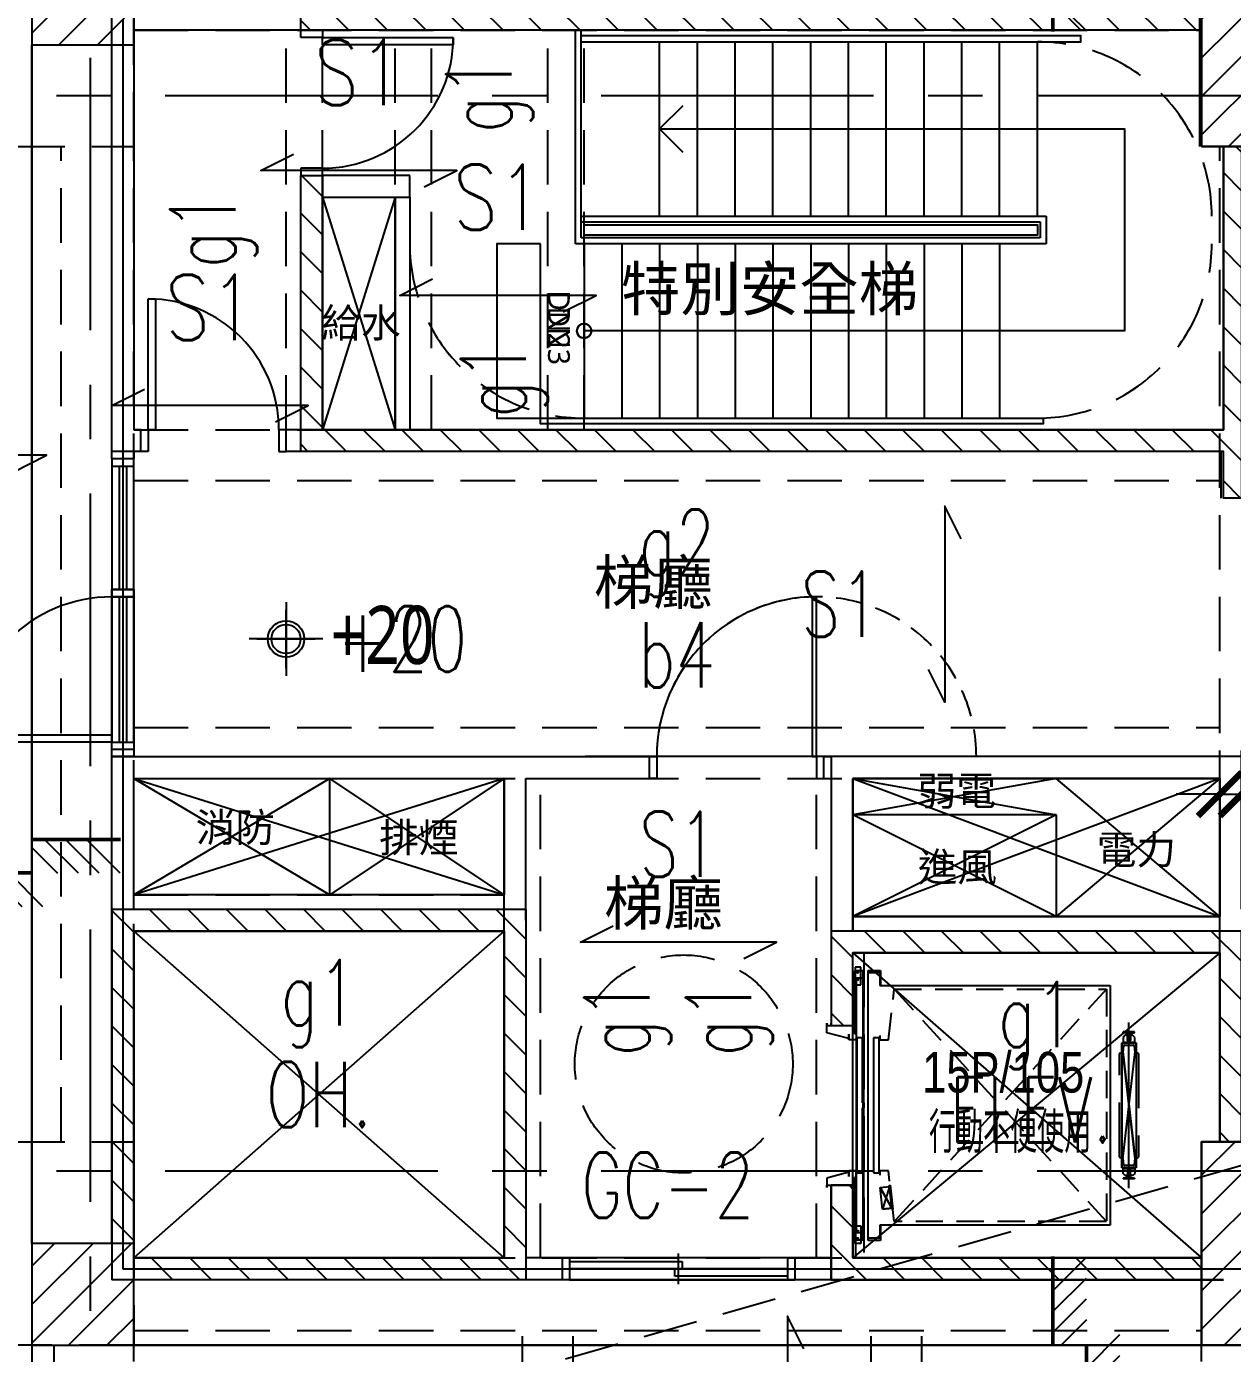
# Model space of a CAD drawing. Header units: millimetres. Extents: x -3377 to 119122, y -22007 to 15479.
# Drawn here: x 77318 to 78148, y 1443 to 2357 of the extents above; entities that cross this region are included whole.
import ezdxf
from ezdxf.enums import TextEntityAlignment as Align

# ---------------------------------------------------------------- set-up
doc = ezdxf.new("R2010")
doc.units = ezdxf.units.MM
doc.header["$LTSCALE"] = 150
doc.header["$MEASUREMENT"] = 0
for name, pattern in [('CENTER', [2, 1.25, -0.25, 0.25, -0.25]), ('DIVIDE2', [15.875, 6.35, -3.175, 0, -3.175, 0, -3.175]), ('DOT', [0.25, 0, -0.25]), ('HIDDEN', [0.375, 0.25, -0.125]), ('HIDDEN2', [0.1875, 0.125, -0.0625]), ('PHANTOM2', [31.75, 15.875, -3.175, 3.175, -3.175, 3.175, -3.175])]:
    doc.linetypes.add(name, pattern=pattern)
doc.layers.get('0').update_dxf_attribs({"plot": 0})
doc.layers.add('AREA', color=3, linetype='Continuous', plot=False)
doc.layers.add('S-ARCH', color=252, linetype='Continuous', plot=False)
for name, color, linetype in [('BEAM', 251, 'DOT'), ('CENTER', 1, 'CENTER'), ('COL', 1, 'Continuous'), ('DIM1', 7, 'Continuous'), ('E-TXT', 7, 'Continuous'), ('HIDDEN', 2, 'HIDDEN'), ('OPEN', 4, 'Continuous'), ('S-COL', 7, 'Continuous'), ('S-COLB', 4, 'HIDDEN'), ('S-CONCWALL', 30, 'Continuous'), ('S-DIM', 2, 'Continuous'), ('S-GRID', 1, 'CENTER'), ('S-HATCH-COL', 13, 'Continuous'), ('S-HATCH-CONCWALL', 161, 'Continuous'), ('S-OPEN', 13, 'Continuous'), ('S-RCBMB', 3, 'HIDDEN'), ('S-RCBMG', 2, 'HIDDEN'), ('S-SLAB', 5, 'Continuous'), ('S-SLABT', 2, 'Continuous'), ('S-STAIR', 1, 'Continuous'), ('S-TEXT', 2, 'Continuous'), ('S-TEXTB', 3, 'Continuous'), ('S-TEXTG', 2, 'Continuous'), ('S-THIN', 201, 'Continuous'), ('STAIR', 4, 'Continuous'), ('SYM', 3, 'Continuous'), ('TEXT', 2, 'Continuous'), ('WALL', 2, 'Continuous'), ('WALL2', 3, 'Continuous'), ('WALL3', 4, 'Continuous')]:
    doc.layers.add(name, color=color, linetype=linetype)
doc.styles.add('3E', font='simplex.shx', dxfattribs={"width": 0.8, "height": 45, "bigfont": 'dayus.shx'})
doc.styles.add('C1', font='', dxfattribs={"bigfont": 'japanese.shx'})
doc.styles.add('CHINESET', font='c2.shx', dxfattribs={"bigfont": 'china.shx'})
doc.styles.add('CS4', font='romans.shx', dxfattribs={"width": 0.7, "height": 45, "bigfont": 'lsp.shx'})
doc.styles.add('HH', font='')
doc.styles.get('C1').set_extended_font_data('微軟正黑體')
doc.styles.get('HH').set_extended_font_data('Microsoft JhengHei')
doc.dimstyles.new('DIM150', dxfattribs={"dimscale": 15, "dimtxt": 3, "dimasz": 2, "dimexe": 2, "dimexo": 2, "dimgap": 1, "dimtad": 1, "dimdec": 1, "dimdsep": 46, "dimtxsty": 'CS4', "dimblk1": 'ARCHTICK', "dimblk2": 'ARCHTICK', "dimsah": 1, "dimcen": 2, "dimdle": 2, "dimadec": 0, "dimazin": 0, "dimtfac": 1, "dimtdec": 1, "dimtmove": 0, "dimatfit": 3, "dimldrblk": 'TAA', "dimfxl": 0, "dimtolj": 1, "dimarcsym": 0})

# ---------------------------------------------------------------- blocks, each defined once
blk = doc.blocks.new('COL(2F-16F)')
for points in [[(-7380.87, -1465.91), (-7465.87, -1465.91), (-7465.87, -1605.91), (-7380.87, -1605.91)], [(-6645.87, -1465.91), (-6560.87, -1465.91), (-6560.87, -1605.91), (-6645.87, -1605.91)], [(-7465.87, -2290.91), (-7380.87, -2290.91), (-7380.87, -2430.91), (-7465.87, -2430.91)], [(-6645.87, -2290.91), (-6560.87, -2290.91), (-6560.87, -2430.91), (-6645.87, -2430.91)]]:
    blk.add_lwpolyline(points, close=True)
blk = doc.blocks.new('LINE(2)')
at = {"layer": 'S-GRID'}
for points in [[(-7410.87, -344.9), (-7410.87, -3083.41)], [(-8859.11, -1570.91), (-5430.87, -1570.91)], [(-8859.11, -2310.91), (-5430.87, -2310.91)]]:
    blk.add_lwpolyline(points, dxfattribs=at)
blk = doc.blocks.new('_ARCHTICK')
at = {"color": 0, "linetype": 'ByBlock', "const_width": 0.15}
blk.add_lwpolyline([(-0.5, -0.5), (0.5, 0.5)], dxfattribs=at)
blk = doc.blocks.new('*D83')
at = {"layer": 'DEFPOINTS', "color": 0, "transparency": 16777216}
for p in [(78154.43, 1828.3), (78139.43, 1719.16), (78154.43, 1719.16)]:
    blk.add_point(p, dxfattribs=at)
at = {"layer": 'S-DIM', "color": 0, "lineweight": -2, "transparency": 16777216}
for p, q in [((78139.43, 1749.16), (78139.43, 1858.3)), ((78154.43, 1749.16), (78154.43, 1858.3)), ((78139.43, 1828.3), (78109.43, 1828.3)), ((78139.43, 1828.3), (78154.43, 1828.3)), ((78154.43, 1828.3), (78490.73, 1828.3))]:
    blk.add_line(p, q, dxfattribs=at)
at = {"layer": 'S-DIM', "color": 0, "lineweight": -2, "transparency": 16777216, "xscale": 30, "yscale": 30, "zscale": 30}
blk.add_blockref('_ARCHTICK', (78139.43, 1828.3), dxfattribs=at)
at = {"layer": 'S-DIM', "color": 0, "lineweight": -2, "transparency": 16777216, "xscale": 30, "yscale": 30, "zscale": 30, "rotation": 180}
blk.add_blockref('_ARCHTICK', (78154.43, 1828.3), dxfattribs=at)
at = {"layer": 'S-DIM', "color": 0, "transparency": 16777216, "char_height": 45, "attachment_point": 5, "style": 'CS4'}
for s, insert in [('\\A1;RC牆(TYP.)', (78360.79, 1877.59)), ('\\A1;W(15)', (78360.79, 1779.01))]:
    blk.add_mtext(s, dxfattribs=dict(at, insert=insert))
blk = doc.blocks.new('TAA')
at = {"linetype": 'Continuous'}
blk.add_line((0, 0), (-1.663, 0), dxfattribs=at)
blk.add_solid([(-1.5, -0.25), (-1.5, 0.25), (0, 0)], dxfattribs=at)
blk = doc.blocks.new('COL(R1F)')
for points in [[(-7450.87, -1535.91), (-7380.87, -1535.91), (-7380.87, -1465.91), (-7450.87, -1465.91)], [(-6645.87, -1605.91), (-6575.87, -1605.91), (-6575.87, -1465.91), (-6645.87, -1465.91)], [(-6645.87, -2290.91), (-6575.87, -2290.91), (-6575.87, -2430.91), (-6645.87, -2430.91)], [(-7450.87, -2430.91), (-7380.87, -2430.91), (-7380.87, -2360.91), (-7450.87, -2360.91)]]:
    blk.add_lwpolyline(points, close=True)
blk = doc.blocks.new('WALL(R1F)')
for points in [[(-7265.87, -1510.91), (-6645.87, -1510.91), (-6645.87, -1525.91), (-7265.87, -1525.91)], [(-6575.87, -1590.91), (-6355.87, -1590.91), (-6355.87, -1605.91), (-6575.87, -1605.91)]]:
    blk.add_lwpolyline(points, close=True)
for points in [[(-6630.87, -1605.91), (-6618.37, -1605.91), (-6618.37, -1847.9), (-6630.87, -1847.9), (-6630.87, -1815.91), (-7265.87, -1815.91), (-7265.87, -1625.91), (-7250.87, -1625.91), (-7250.87, -1800.91), (-6630.87, -1800.91), (-6630.87, -1605.91)], [(-6340.87, -1605.91), (-6355.87, -1605.91), (-6355.87, -1832.9), (-6528.37, -1832.9), (-6528.37, -1847.9), (-6340.87, -1847.9), (-6340.87, -1605.91)], [(-7395.87, -2130.91), (-7110.87, -2130.91), (-7110.87, -2385.91), (-7380.87, -2385.91), (-7380.87, -2370.91), (-7125.87, -2370.91), (-7125.87, -2145.91), (-7380.87, -2145.91), (-7380.87, -2360.91), (-7395.87, -2360.91), (-7395.87, -2130.91)], [(-6885.87, -2210.91), (-6885.87, -2160.91), (-6633.37, -2160.91), (-6633.37, -2290.91), (-6618.37, -2290.91), (-6618.37, -2145.91), (-6900.87, -2145.91), (-6900.87, -2210.91), (-6885.87, -2210.91)], [(-6900.87, -2320.91), (-6885.87, -2320.91), (-6885.87, -2370.91), (-6645.87, -2370.91), (-6645.87, -2385.91), (-6900.87, -2385.91), (-6900.87, -2320.91)]]:
    blk.add_lwpolyline(points)
blk = doc.blocks.new('_PStStr')
blk.add_circle((0, 0), 0.05)
blk = doc.blocks.new('PStArw04')
blk.add_line((0, 0), (-15, 0))
blk.add_lwpolyline([(-15, 5), (0, 0), (-15, -5)])
blk = doc.blocks.new('STAIR(R1F)')
for p, q in [((-7076.87, -1672.91), (-7076.87, -1525.91)), ((-7072.87, -1668.91), (-7072.87, -1525.91)), ((-7018.87, -1653.91), (-7018.87, -1533.91)), ((-6992.87, -1653.91), (-6992.87, -1533.91)), ((-6966.87, -1653.91), (-6966.87, -1533.91)), ((-6940.87, -1653.91), (-6940.87, -1533.91)), ((-6914.87, -1653.91), (-6914.87, -1533.91)), ((-6888.87, -1653.91), (-6888.87, -1533.91)), ((-6862.87, -1653.91), (-6862.87, -1533.91)), ((-6836.87, -1653.91), (-6836.87, -1533.91)), ((-6810.87, -1653.91), (-6810.87, -1533.91)), ((-6784.87, -1653.91), (-6784.87, -1533.91)), ((-6758.87, -1653.91), (-6758.87, -1533.91)), ((-6540.87, -1605.91), (-6540.87, -1680.9)), ((-6519.87, -1605.91), (-6519.87, -1680.9)), ((-6498.87, -1605.91), (-6498.87, -1680.9)), ((-6477.87, -1605.91), (-6477.87, -1680.9)), ((-6456.87, -1605.91), (-6456.87, -1643.41)), ((-6540.87, -1643.41), (-6477.87, -1643.4)), ((-7076.87, -1653.91), (-7076.87, -1653.91)), ((-7072.87, -1653.91), (-6752.87, -1653.91)), ((-7072.87, -1657.91), (-6756.87, -1657.91)), ((-6756.87, -1657.91), (-6756.87, -1668.91)), ((-6752.87, -1653.91), (-6752.87, -1672.91)), ((-6756.87, -1668.91), (-7072.87, -1668.91)), ((-6752.87, -1672.91), (-7076.87, -1672.91)), ((-7070.87, -1672.91), (-7070.87, -1792.91)), ((-7044.87, -1672.91), (-7044.87, -1792.91)), ((-7018.87, -1672.91), (-7018.87, -1792.91)), ((-6992.87, -1672.91), (-6992.87, -1792.91)), ((-6966.87, -1672.91), (-6966.87, -1792.91)), ((-6940.87, -1672.91), (-6940.87, -1792.91)), ((-6914.87, -1672.91), (-6914.87, -1792.91)), ((-6888.87, -1672.91), (-6888.87, -1792.91)), ((-6862.87, -1672.91), (-6862.87, -1792.91)), ((-6836.87, -1672.91), (-6836.87, -1792.91)), ((-6810.87, -1672.91), (-6810.87, -1792.91)), ((-6784.87, -1672.91), (-6784.87, -1792.91))]:
    blk.add_line(p, q)
for points in [[(-7072.87, -1533.91), (-6728.87, -1533.91), (-6728.87, -1529.91), (-7072.87, -1529.91)], [(-7002.96, -1578), (-7018.87, -1593.91), (-7002.96, -1609.82)], [(-7018.87, -1593.91), (-7018.87, -1593.91), (-6698.87, -1593.91), (-6698.87, -1732.91), (-7070.87, -1732.91)], [(-6446.37, -1605.91), (-6540.87, -1605.91)], [(-6467.37, -1680.9), (-6458.89, -1650.63), (-6467.85, -1645.52), (-6445.89, -1641.29), (-6454.85, -1636.18), (-6446.37, -1605.91)], [(-6540.87, -1680.9), (-6467.37, -1680.9)], [(-6535.87, -1687.9), (-6535.87, -1685.9), (-6468.77, -1685.9)]]:
    blk.add_lwpolyline(points)
for points in [[(-7070.87, -1659.91), (-6758.87, -1659.91), (-6758.87, -1666.91), (-7070.87, -1666.91)], [(-6540.87, -1680.9), (-6467.37, -1680.9), (-6469.33, -1687.9), (-6540.87, -1687.9)], [(-7100.87, -1792.91), (-6754.87, -1792.91), (-6754.87, -1796.91), (-7100.87, -1796.91)]]:
    blk.add_lwpolyline(points, close=True)
at = {"linetype": 'HIDDEN'}
for centre, start, end in [((-6758.87, -1653.91), 0, 90), ((-7070.87, -1672.91), 180, 270), ((-6758.87, -1672.91), 270, 0)]:
    blk.add_arc(centre, 120, start, end, dxfattribs=at)
at = {"extrusion": (0, 0, -1), "xscale": -100, "yscale": 99.99999999999996, "zscale": -1, "rotation": 270}
blk.add_blockref('_PStStr', (6540.87, -1643.41), dxfattribs=at)
at = {"extrusion": (0, 0, -1), "xscale": -1, "zscale": -1}
blk.add_blockref('PStArw04', (6477.87, -1643.41), dxfattribs=at)
at = {"xscale": -100.0331502916421, "yscale": 100.0331502916421, "zscale": 1.000331502916421, "rotation": 270}
blk.add_blockref('_PStStr', (-7070.87, -1732.91), dxfattribs=at)
at = {"style": 'C1'}
for s, p in [('UP', (-6570.83, -1645.52)), ('DN', (-7095.68, -1730.65, -0.54))]:
    blk.add_text(s, height=15, rotation=270, dxfattribs=at).set_placement(p, align=Align.CENTER)
blk = doc.blocks.new('高程(R1F)')
at = {"linetype": 'ByBlock'}
for p, q in [((-7276.01, -5799.59, 0), (-7276.01, -5850.39, 0)), ((-7250.61, -5824.99, 0), (-7301.41, -5824.99, 0))]:
    blk.add_line(p, q, dxfattribs=at)
blk.add_circle((-7276.01, -5824.99, 0), 12.5, dxfattribs=at)
at = {"layer": 'S-SLAB'}
blk.add_lwpolyline([(-7450.87, -5345.97), (-7450.87, -6310.97), (-6575.87, -6310.97), (-6575.87, -6240.97), (-6285.87, -6240.97), (-6285.87, -5415.97), (-6575.87, -5415.97), (-6575.87, -5345.97), (-7450.87, -5345.97)], dxfattribs=at)
at = {"linetype": 'Continuous', "style": 'CS4', "width": 0.7}
blk.add_text('+20', height=45, dxfattribs=at).set_placement((-7240.61, -5824.99, 0), align=Align.MIDDLE_LEFT)
blk = doc.blocks.new('NTSELCH2')
at = {"layer": 'S-THIN'}
for p, q in [((0, 1.536), (0, 0)), ((0.581, 1.536), (2.117, 0)), ((1.539, 1.536), (3.075, 0)), ((2.497, 1.536), (4.033, 0)), ((0, 1.159), (1.177, -0.018)), ((-3.924, 0), (-2.37, -1.554)), ((-2.966, 0), (-1.43, -1.536)), ((-2.008, 0), (-0.472, -1.536)), ((-1.05, 0), (0.486, -1.536))]:
    blk.add_line(p, q, dxfattribs=at)
at = {"layer": 'S-THIN', "const_width": 0.169}
for points in [[(4.074, 1.536), (0, 1.536)], [(-4.074, 0), (0, 0)]]:
    blk.add_lwpolyline(points, dxfattribs=at)
blk = doc.blocks.new('NTSELCH1')
at = {"layer": 'S-THIN'}
for p, q in [((-2.497, 1.536), (-4.033, 0)), ((-1.539, 1.536), (-3.075, 0)), ((-0.581, 1.536), (-2.117, 0)), ((0, 1.536), (0, 0)), ((0, 1.159), (-1.177, -0.018)), ((1.05, 0), (-0.486, -1.536)), ((2.008, 0), (0.472, -1.536)), ((2.966, 0), (1.43, -1.536)), ((3.924, 0), (2.37, -1.554))]:
    blk.add_line(p, q, dxfattribs=at)
at = {"layer": 'S-THIN', "const_width": 0.169}
for points in [[(-4.074, 1.536), (0, 1.536)], [(4.074, 0), (0, 0)]]:
    blk.add_lwpolyline(points, dxfattribs=at)
blk = doc.blocks.new('DwFm')
at = {"layer": 'DEFPOINTS', "color": 252, "linetype": 'HIDDEN'}
blk.add_lwpolyline([(-6560.87, -6170.98), (-12110.4, -7760.14)], dxfattribs=at)
blk = doc.blocks.new('A$C491E6EDE')
at = {"color": 252, "linetype": 'Continuous'}
for p, q in [((-690, 760), (-690, 765)), ((-675, 760), (-690, 760)), ((-675, 765), (-675, 760)), ((-675, 760), (-585, 760)), ((-675, 755), (-675, 760)), ((-585, 760), (-585, 755)), ((-585, 755), (-675, 755)), ((-675, 670), (-690, 670)), ((-690, 670), (-690, 665)), ((-675, 665), (-675, 670)), ((-795, 490), (-795, 580)), ((-795, 580), (-790, 580)), ((-790, 580), (-790, 490)), ((-800, 490), (-795, 490)), ((-795, 490), (-795, 475)), ((-790, 490), (-795, 490)), ((-700, 490), (-705, 490)), ((-705, 490), (-705, 475)), ((-795, 475), (-800, 475)), ((-705, 475), (-700, 475)), ((-820, 380), (-820, 375)), ((-820, 380), (-820, 375)), ((-820, 375), (-805, 375)), ((-820, 375), (-820, 275)), ((-820, 375), (-805, 375)), ((-820, 275), (-820, 375)), ((-815, 375), (-815, 275)), ((-810, 375), (-810, 275)), ((-805, 375), (-805, 380)), ((-805, 375), (-805, 380)), ((-805, 275), (-805, 375)), ((-805, 375), (-805, 275)), ((-920, 280), (-820, 280)), ((-820, 275), (-920, 275)), ((-820, 280), (-820, 275)), ((-820, 270), (-820, 275)), ((-820, 275), (-805, 275)), ((-820, 270), (-820, 275)), ((-820, 275), (-805, 275)), ((-805, 275), (-805, 270)), ((-805, 275), (-805, 270))]:
    blk.add_line(p, q, dxfattribs=at)
at = {"color": 252}
for p, q in [((-875, -70), (-875, 755)), ((-675, 650), (-625, 490)), ((-625, 650), (-675, 490)), ((-670, 250), (-805, 170)), ((-805, 250), (-670, 170)), ((-550, 250), (-670, 170)), ((-550, 170), (-670, 250)), ((-670, 170), (-670, 250)), ((-170, 250), (-310, 225)), ((-310, 250), (-170, 225)), ((-57.5, 250), (-170, 155)), ((-57.5, 155), (-170, 250)), ((-170, 225), (-310, 155)), ((-170, 155), (-310, 225)), ((-170, 225), (-310, 225)), ((-170, 225), (-170, 155)), ((-550, 170), (-805, 170)), ((-57.5, 155), (-310, 155)), ((-310, 155), (-57.5, 155)), ((-805, -80), (-550, 145)), ((-550, -80), (-805, 145)), ((-70, -140), (-805, -140))]:
    blk.add_line(p, q, dxfattribs=at)
at = {"color": 252, "ltscale": 10}
for p, q in [((-304.47, 120), (-308.47, 120)), ((-308.47, 120), (-308.47, 108)), ((-308.15, 108), (-308.15, 120)), ((-304.47, 108), (-304.47, 120)), ((-308.47, 108), (-304.47, 108)), ((-328, 75), (-328, 81.5)), ((-328, 81.5), (-328, 80)), ((-328, 80), (-325, 80)), ((-312.8, 71), (-328, 75)), ((-325, 80), (-325, 81.5)), ((-325, 81.5), (-325, 80)), ((-325, 80), (-310, 80)), ((-312.8, 70), (-312.8, 73.9)), ((-312.8, 73.9), (-312.8, 71)), ((-310, 81.5), (-310, 80)), ((-310, 80), (-308.8, 74.4)), ((-308.8, 74.4), (-307.8, 74.4)), ((-307.8, 74.4), (-307.8, 70)), ((-122.5, 73.3), (-124, 71.8)), ((-123.9, 75), (-123.9, 75.6)), ((-116.1, 75.6), (-123.9, 75.6)), ((-120.82, 74.52), (-123.9, 75)), ((-121.1, 73.3), (-122.5, 73.3)), ((-121.1, 69.7), (-121.1, 73.3)), ((-120.4, 72.83), (-120.4, 74.02)), ((-119.6, 72.83), (-119.6, 74.02)), ((-119.18, 74.52), (-116.1, 75)), ((-117.5, 73.3), (-118.9, 73.3)), ((-118.9, 73.3), (-118.9, 69.7)), ((-116, 71.8), (-117.5, 73.3)), ((-116.1, 75), (-116.1, 75.6)), ((-307.8, 70), (-312.8, 70)), ((-303.3, 71.5), (-307.3, 71.5)), ((-307.3, 71.5), (-307.3, -21.5)), ((-303.3, 26.8), (-303.3, 71.5)), ((-292, 71.5), (-295.8, 71.5)), ((-295.8, 71.5), (-295.8, -21.5)), ((-292, -21.5), (-292, 71.5)), ((-115, 68), (-125, 68)), ((-125, 68), (-115, -18)), ((-115, -18), (-125, 68)), ((-125, 68), (-115, 68)), ((-125, -18), (-125, 68)), ((-125, 68), (-125, -18)), ((-125, -18), (-115, 68)), ((-124, 71.8), (-124, 68)), ((-124, 68.45), (-116, 68.45)), ((-124, 68), (-116, 68)), ((-119.1, 69.5), (-120.9, 69.5)), ((-120.5, 72.5), (-120.5, 70)), ((-119.5, 70), (-120.5, 70)), ((-119.5, 72.5), (-119.5, 70)), ((-116, 68.45), (-116, 71.8)), ((-116, 68), (-116, 68.45)), ((-115, 68), (-115, -18)), ((-302.2, 26.8), (-303.3, 26.8)), ((-303.3, -21.5), (-303.3, 23.2)), ((-303.3, 23.2), (-302.2, 23.2)), ((-302.2, 25), (-302.2, 26.8)), ((-302.2, 23.2), (-302.2, 25)), ((-115, -18), (-125, -18)), ((-124, -21.8), (-124, -18)), ((-124, -18), (-116, -18)), ((-116, -18), (-116, -18.45)), ((-312.8, -21), (-328, -25)), ((-328, -25), (-328, -31.5)), ((-307.8, -20), (-312.8, -20)), ((-312.8, -20), (-312.8, -23.9)), ((-312.8, -23.9), (-312.8, -21)), ((-310, -30), (-308.8, -24.4)), ((-308.8, -24.4), (-307.8, -24.4)), ((-307.8, -24.4), (-307.8, -20)), ((-307.3, -21.5), (-303.3, -21.5)), ((-295.8, -21.5), (-292, -21.5)), ((-124, -18.45), (-116, -18.45)), ((-122.5, -23.3), (-124, -21.8)), ((-120.82, -24.52), (-123.9, -25)), ((-123.9, -25), (-123.9, -25.6)), ((-116.1, -25.6), (-123.9, -25.6)), ((-121.1, -23.3), (-122.5, -23.3)), ((-121.1, -19.7), (-121.1, -23.3)), ((-119.1, -19.5), (-120.9, -19.5)), ((-120.5, -22.5), (-120.5, -20)), ((-119.5, -20), (-120.5, -20)), ((-120.4, -22.83), (-120.4, -24.02)), ((-119.6, -22.83), (-119.6, -24.02)), ((-119.5, -22.5), (-119.5, -20)), ((-119.18, -24.52), (-116.1, -25)), ((-118.9, -23.3), (-118.9, -19.7)), ((-117.5, -23.3), (-118.9, -23.3)), ((-116, -21.8), (-117.5, -23.3)), ((-116.1, -25), (-116.1, -25.6)), ((-116, -18.45), (-116, -21.8)), ((-328, -31.5), (-328, -30)), ((-328, -30), (-325, -30)), ((-325, -30), (-325, -31.5)), ((-325, -31.5), (-325, -30)), ((-325, -30), (-310, -30)), ((-310, -31.5), (-310, -30)), ((-308.47, -70), (-308.47, -58)), ((-308.47, -58), (-304.47, -58)), ((-308.15, -58), (-308.15, -80)), ((-304.47, -58), (-304.47, -70)), ((-304.47, -70), (-308.47, -70))]:
    blk.add_line(p, q, dxfattribs=at)
at = {"color": 252, "linetype": 'DIVIDE2'}
for p, q in [((-302.97, 117.5), (-308.97, 117.5)), ((-308.97, 117.5), (-308.97, 75.19)), ((-302.97, -67.5), (-302.97, 117.5)), ((-299.5, -67.9), (-299.5, 117.9)), ((-299.5, 117.9), (-290.9, 117.9)), ((-290.9, 117.9), (-290.9, 107.5)), ((-308.97, -25.19), (-308.97, -67.5)), ((-290.9, -57.5), (-290.9, -67.9)), ((-308.97, -67.5), (-302.97, -67.5)), ((-290.9, -67.9), (-299.5, -67.9))]:
    blk.add_line(p, q, dxfattribs=at)
at = {"color": 252, "linetype": 'PHANTOM2'}
for p, q in [((-302.5, 112.5), (-307.8, 112.5)), ((-307.8, 112.5), (-307.8, -62.5)), ((-302.5, -62.5), (-302.5, 112.5)), ((-299.5, 25), (-299.5, 116.5)), ((-299.5, 116.5), (-291.5, 116.5)), ((-291.5, 116.5), (-291.5, 107.5)), ((-291.5, 107.5), (-133, 107.5)), ((-133, 107.5), (-133, -57.5)), ((-299.5, -66.5), (-299.5, 25)), ((-307.8, -62.5), (-302.5, -62.5)), ((-133, -57.5), (-291.5, -57.5)), ((-291.5, -57.5), (-291.5, -66.5)), ((-291.5, -66.5), (-299.5, -66.5))]:
    blk.add_line(p, q, dxfattribs=at)
at = {"color": 252, "linetype": 'HIDDEN2'}
for p, q in [((-285.5, 70), (-281.5, 105)), ((-135.5, 105), (-281.5, -55)), ((-135.5, -55), (-281.5, 105)), ((-281.5, 105), (-135.5, 105)), ((-135.5, 105), (-135.5, -55)), ((-291.5, 73), (-291.5, 70)), ((-291.5, 70), (-285.5, 70)), ((-285.5, -20), (-291.5, -20)), ((-291.5, -20), (-291.5, -23)), ((-281.5, -55), (-285.5, -20)), ((-291.21, -31.48), (-284.75, -30.76)), ((-283.08, -45.67), (-291.21, -31.48)), ((-291.21, -31.48), (-283.08, -45.67)), ((-289.54, -46.39), (-291.21, -31.48)), ((-284.75, -30.76), (-289.54, -46.39)), ((-284.83, -30.02), (-284.34, -29.96)), ((-284.75, -30.76), (-284.83, -30.02)), ((-284.75, -30.76), (-283.08, -45.67)), ((-283.08, -45.67), (-284.75, -30.76)), ((-284.34, -29.96), (-282.5, -46.36)), ((-289.54, -46.39), (-283.08, -45.67)), ((-283.08, -45.67), (-289.54, -46.39)), ((-283, -46.41), (-283.08, -45.67)), ((-282.5, -46.36), (-283, -46.41)), ((-135.5, -55), (-281.5, -55))]:
    blk.add_line(p, q, dxfattribs=at)
at = {"color": 252, "linetype": 'Continuous', "lineweight": -2}
for p, q in [((-510, -80), (-505, -80)), ((-505, -80), (-505, -95)), ((-355, -80), (-505, -80)), ((-430, -98), (-430, -77)), ((-350, -80), (-355, -80)), ((-355, -80), (-355, -95)), ((-505, -82.5), (-427.5, -82.5)), ((-355, -87.5), (-505, -87.5)), ((-432.5, -92.5), (-432.5, -87.5)), ((-427.5, -82.5), (-427.5, -87.5)), ((-505, -95), (-510, -95)), ((-505, -95), (-355, -95)), ((-355, -92.5), (-432.5, -92.5)), ((-355, -95), (-350, -95))]:
    blk.add_line(p, q, dxfattribs=at)
at = {"color": 252}
blk.add_circle((-495, 558), 5, dxfattribs=at)
at = {"color": 252, "ltscale": 10}
for centre in [(-306.67, 116.5), (-306.67, 116.5), (-306.67, 111.5), (-306.67, 111.5), (-306.67, -61.5), (-306.67, -61.5), (-306.67, -66.5), (-306.67, -66.5)]:
    blk.add_circle(centre, 0.425, dxfattribs=at)
at = {"color": 252, "linetype": 'Continuous'}
for centre, radius, start, end in [((-675, 760), 90, 270, 0), ((-795, 490), 90, 0, 90), ((-820, 275), 100, 90, 180)]:
    blk.add_arc(centre, radius, start, end, dxfattribs=at)
at = {"color": 252, "linetype": 'HIDDEN'}
for centre, start, end in [((-183, 637), 0, 90), ((-495, 618), 180, 270), ((-183, 618), 270, 0)]:
    blk.add_arc(centre, 120, start, end, dxfattribs=at)
at = {"color": 252, "linetype": 'HIDDEN2'}
blk.add_arc((-335, 265), 110, 0, 180, dxfattribs=at)
at = {"color": 252, "ltscale": 10}
for centre, start, end in [((-120.9, 69.7), 180, 270), ((-119.1, 69.7), 270, 0), ((-120.9, -19.7), 90, 180), ((-119.1, -19.7), 0, 90)]:
    blk.add_arc(centre, 0.2, start, end, dxfattribs=at)
for centre, major_axis, start_param, end_param in [((-120.9, 74.02), (0, -0.5), 1.570796, 2.985724), ((-119.1, 74.02), (0, -0.5), -2.985724, -1.570796), ((-120.4, 72.5), (0, -0.1), -2.156482, -1.570796), ((-120.9, 72.83), (0, -0.5), 0.985111, 1.570796), ((-119.1, 72.83), (0, -0.5), -1.570796, -0.985111), ((-119.6, 72.5), (0, -0.1), 1.570796, 2.156482)]:
    blk.add_ellipse(centre, major_axis=major_axis, ratio=1, start_param=start_param, end_param=end_param, dxfattribs=at)
at = {"color": 252, "ltscale": 10, "extrusion": (0, 0, -1)}
for centre, major_axis, start_param, end_param in [((-120.9, -24.02), (0, 0.5), 1.570796, 2.985724), ((-120.4, -22.5), (0, 0.1), -2.156482, -1.570796), ((-120.9, -22.83), (0, 0.5), 0.985111, 1.570796), ((-119.1, -22.83), (0, 0.5), -1.570796, -0.985111), ((-119.1, -24.02), (0, 0.5), -2.985724, -1.570796), ((-119.6, -22.5), (0, 0.1), 1.570796, 2.156482)]:
    blk.add_ellipse(centre, major_axis=major_axis, ratio=1, start_param=start_param, end_param=end_param, dxfattribs=at)
at = {"layer": 'AREA', "color": 252}
for p, q in [((-812.5, 772.5), (-812.5, -87.5)), ((-675, 490), (-675, 650)), ((-675, 650), (-625, 650)), ((-625, 650), (-625, 490)), ((-625, 490), (-675, 490)), ((-812.5, -87.5), (-35, -87.5))]:
    blk.add_line(p, q, dxfattribs=at)
at = {"layer": 'BEAM', "color": 252, "linetype": 'HIDDEN'}
blk.add_line((-302.5, 130), (-302.5, -80), dxfattribs=at)
at = {"layer": 'CENTER', "color": 252}
blk.add_line((-120, -32.08), (-120, 82.08), dxfattribs=at)
at = {"layer": 'COL', "color": 252}
for p, q in [((-875, 825), (-875, 755)), ((-805, 755), (-805, 825)), ((-71.41, 825), (-71.41, 685)), ((-875, 755), (-805, 755)), ((-70, 685), (0, 685)), ((0, 0), (-70, 0)), ((-70, 0), (-70, -140)), ((-805, -70), (-875, -70)), ((-875, -70), (-875, -140)), ((-805, -140), (-805, -70)), ((-70, -95), (-70, -140)), ((-875, -140), (-805, -140)), ((-70, -140), (0, -140)), ((-70, -140), (0, -140))]:
    blk.add_line(p, q, dxfattribs=at)
at = {"layer": 'DIM1', "color": 252, "linetype": 'HIDDEN'}
blk.add_circle((-426.4, 53.49), 75, dxfattribs=at)
at = {"layer": 'HIDDEN', "color": 252}
for p, q in [((-124.05, 61.45), (-123.6, 66.05)), ((-123.1, 66.5), (-116.9, 66.5)), ((-116.4, 66.05), (-115.95, 61.45)), ((-126.5, -10.5), (-126.5, 60.5)), ((-126, 61), (-124.55, 61)), ((-115.45, 61), (-114, 61)), ((-113.5, 60.5), (-113.5, -10.5)), ((-124.55, -11), (-126, -11)), ((-123.6, -16.05), (-124.05, -11.45)), ((-116.9, -16.5), (-123.1, -16.5)), ((-115.95, -11.45), (-116.4, -16.05)), ((-114, -11), (-115.45, -11))]:
    blk.add_line(p, q, dxfattribs=at)
for centre, start, end in [((-123.1, 66), 90, 174.28941), ((-116.9, 66), 5.71059, 90), ((-126, 60.5), 90, 180), ((-124.55, 61.5), 270, 354.28941), ((-115.45, 61.5), 185.71059, 270), ((-114, 60.5), 0, 90), ((-126, -10.5), 180, 270), ((-124.55, -11.5), 5.71059, 90), ((-123.1, -16), 185.71059, 270), ((-116.9, -16), 270, 354.28941), ((-115.45, -11.5), 90, 174.28941), ((-114, -10.5), 270, 0)]:
    blk.add_arc(centre, 0.5, start, end, dxfattribs=at)
at = {"layer": 'OPEN', "color": 252}
for p, q in [((-805, 470), (-820, 470)), ((-805, 380), (-820, 380)), ((-805, 375), (-820, 375))]:
    blk.add_line(p, q, dxfattribs=at)
at = {"layer": 'OPEN', "color": 252, "linetype": 'Continuous'}
for p, q in [((-820, 470), (-820, 465)), ((-805, 465), (-805, 470)), ((-820, 465), (-805, 465)), ((-820, 465), (-820, 380)), ((-815, 465), (-815, 380)), ((-810, 465), (-810, 380)), ((-805, 380), (-805, 465)), ((-820, 375), (-820, 380)), ((-820, 380), (-805, 380)), ((-805, 380), (-805, 375)), ((-335, 375), (-338, 375)), ((-338, 375), (-338, 265)), ((-335, 265), (-335, 375)), ((-450, 265), (-445, 265)), ((-445, 265), (-445, 250)), ((-338, 265), (-335, 265)), ((-330, 265), (-335, 265)), ((-335, 265), (-335, 250)), ((-445, 250), (-450, 250)), ((-335, 250), (-330, 250))]:
    blk.add_line(p, q, dxfattribs=at)
blk.add_arc((-335, 265), 110, 90, 180, dxfattribs=at)
at = {"layer": 'STAIR', "color": 252}
for p, q in [((-501, 618), (-501, 765)), ((-497, 622), (-497, 765)), ((-153, 761), (-497, 761)), ((-153, 757), (-153, 761)), ((-497, 757), (-153, 757)), ((-443, 637), (-443, 757)), ((-417, 637), (-417, 757)), ((-391, 637), (-391, 757)), ((-365, 637), (-365, 757)), ((-339, 637), (-339, 757)), ((-313, 637), (-313, 757)), ((-287, 637), (-287, 757)), ((-261, 637), (-261, 757)), ((-235, 637), (-235, 757)), ((-209, 637), (-209, 757)), ((-183, 637), (-183, 757)), ((-427.09, 712.91), (-443, 697)), ((-443, 697), (-443, 697)), ((-443, 697), (-123, 697)), ((-443, 697), (-427.09, 681.09)), ((-123, 697), (-123, 558)), ((-501, 637), (-501, 637)), ((-497, 637), (-177, 637)), ((-497, 633), (-181, 633)), ((-495, 631), (-183, 631)), ((-495, 624), (-495, 631)), ((-183, 631), (-183, 624)), ((-181, 633), (-181, 622)), ((-177, 637), (-177, 618)), ((-181, 622), (-497, 622)), ((-183, 624), (-495, 624)), ((-177, 618), (-501, 618)), ((-495, 618), (-495, 498)), ((-469, 618), (-469, 498)), ((-443, 618), (-443, 498)), ((-417, 618), (-417, 498)), ((-391, 618), (-391, 498)), ((-365, 618), (-365, 498)), ((-339, 618), (-339, 498)), ((-313, 618), (-313, 498)), ((-287, 618), (-287, 498)), ((-261, 618), (-261, 498)), ((-235, 618), (-235, 498)), ((-209, 618), (-209, 498)), ((-123, 558), (-495, 558)), ((-525, 498), (-179, 498)), ((-525, 494), (-525, 498)), ((-179, 494), (-525, 494)), ((-179, 498), (-179, 494))]:
    blk.add_line(p, q, dxfattribs=at)
blk.add_lwpolyline([(-525, 618), (-555, 618), (-555, 498), (-525, 498)], close=True, dxfattribs=at)
at = {"layer": 'SYM', "color": 252}
for p, q in [((-700.15, 325.98), (-700.15, 365.98)), ((-720.15, 345.98), (-680.15, 345.98))]:
    blk.add_line(p, q, dxfattribs=at)
blk.add_circle((-700.15, 345.98), 10, dxfattribs=at)
at = {"layer": 'WALL', "color": 252}
for p, q in [((-820, 470), (-820, 825)), ((-805, 825), (-805, 490)), ((-690, 765), (-690, 780)), ((-690, 765), (-675, 765)), ((-70, 765), (-675, 765)), ((-675, 765), (-675, 765)), ((-55, 685), (-55, 490)), ((-690, 490), (-690, 665)), ((-690, 665), (-675, 665)), ((-675, 490), (-675, 665)), ((-615, 665), (-675, 665)), ((-675, 665), (-675, 650)), ((-615, 650), (-615, 665)), ((-675, 650), (-615, 650)), ((-800, 490), (-805, 490)), ((-800, 475), (-800, 490)), ((-70, 490), (-700, 490)), ((-700, 475), (-700, 490)), ((-55, 490), (-700, 490)), ((-700, 475), (-700, 490)), ((-800, 475), (-820, 475)), ((-805, 475), (-805, 470)), ((-55, 475), (-700, 475)), ((-55, 475), (-700, 475)), ((-56.41, 443), (-56.41, 475)), ((-805, 470), (-820, 470)), ((-42.5, 443), (-55, 443)), ((-820, 265), (-820, 270)), ((-805, 270), (-820, 270)), ((-805, 270), (-820, 270)), ((-820, 152.5), (-820, 265)), ((-820, 265), (-450, 265)), ((-805, 265), (-820, 265)), ((-805, 270), (-805, 265)), ((-183.75, 265), (-494.05, 265)), ((-450, 250), (-450, 265)), ((-330, 250), (-330, 265)), ((-330, 265), (-325, 265)), ((-42.5, 265), (-325, 265)), ((-325, 265), (-325, 145)), ((-805, 160), (-805, 250)), ((-805, 250), (-550, 250)), ((-550, 160), (-550, 250)), ((-535, 152.5), (-535, 250)), ((-535, 250), (-450, 250)), ((-330, 250), (-325, 250)), ((-57.5, 250), (-310, 250)), ((-310, 250), (-310, 145)), ((-57.5, 0), (-57.5, 250)), ((-820, 160), (-535, 160)), ((-820, 160), (-820, -95)), ((-550, -80), (-550, 160)), ((-535, 160), (-535, -95)), ((-550, 145), (-805, 145)), ((-805, 145), (-805, -80)), ((-57.5, 145), (-325, 145)), ((-325, 145), (-325, 80)), ((-57.5, 130), (-310, 130)), ((-310, 80), (-310, 130)), ((-57.5, 130), (-310, 130)), ((-57.5, 130), (-297.5, 130)), ((-295, 130), (-70, 130)), ((-295, 130), (-70, 130)), ((-325, 80), (-310, 80)), ((-310, -30), (-325, -30)), ((-325, -30), (-325, -95)), ((-310, -80), (-310, -30)), ((-550, -80), (-805, -80)), ((-325, -80), (-535, -80)), ((-510, -80), (-510, -95)), ((-350, -80), (-350, -95)), ((-70, -80), (-310, -80)), ((-535, -95), (-820, -95)), ((-545, -95), (-545, -95)), ((-535, -95), (-545, -95)), ((-535, -95), (-535, -95)), ((-325, -95), (-535, -95)), ((-325, -95), (-55, -95)), ((-55, -95), (-325, -95))]:
    blk.add_line(p, q, dxfattribs=at)
at = {"layer": 'WALL2', "color": 252}
for p, q in [((-625, 490), (-625, 650)), ((-625, 650), (-615, 650)), ((-615, 650), (-615, 490)), ((-875, -140), (-875, -450)), ((-860, -140), (-860, -450))]:
    blk.add_line(p, q, dxfattribs=at)
at = {"layer": 'WALL3', "color": 252}
blk.add_line((-690, 765), (-805, 765), dxfattribs=at)
at = {"layer": 'E-TXT', "color": 252, "style": 'CHINESET'}
for s, width, p in [('15P/105', 0.8, (-150.77, 33.84)), ('行動不便使用', 0.7, (-145.94, -7.75))]:
    blk.add_text(s, height=28, dxfattribs=dict(at, width=width)).set_placement(p, align=Align.RIGHT)
at = {"layer": 'SYM', "color": 252, "style": 'C1', "width": 0.8}
blk.add_text('+20', height=40, dxfattribs=at).set_placement((-669.47, 348.77), align=Align.MIDDLE_LEFT)
at = {"layer": 'TEXT', "color": 252, "style": 'HH'}
for s, p in [('特別安全梯', (-367.32, 572.03)), ('梯廳', (-447.38, 369.99)), ('梯廳', (-440.3, 149.19))]:
    blk.add_text(s, height=30, dxfattribs=at).set_placement(p, align=Align.CENTER)
for s, p in [('給水', (-675.82, 553.54)), ('弱電', (-266.04, 231.38)), ('消防', (-762.37, 206.35)), ('排煙', (-636.04, 199.29)), ('電力', (-142.14, 190.94)), ('進風', (-265.37, 179.18))]:
    blk.add_text(s, height=20, dxfattribs=at).set_placement(p)
at = {"layer": 'TEXT', "color": 252, "style": 'C1'}
blk.add_text('DN23', height=15, rotation=270, dxfattribs=at).set_placement((-519.81, 560.26), align=Align.CENTER)
blk = doc.blocks.new('2022-0217')
blk.add_blockref('A$C491E6EDE', (66086.53, -6170.97))

msp = doc.modelspace()

# ---------------------------------------------------------------- hatches: boundary and pattern name
at = {"layer": 'S-HATCH-COL'}
h = msp.add_hatch(dxfattribs=at)
h.set_pattern_fill('ANSI31', color=256, scale=150, style=0)
h.set_pattern_definition([(45, (-12110.4, 0), (-13.258252, 13.258252), [])])
h.paths.add_polyline_path([(78126.93, 2274.16), (78196.93, 2274.16), (78196.93, 2414.16), (78126.93, 2414.16)])
h.paths.add_polyline_path([(77321.93, 2344.16), (77391.93, 2344.16), (77391.93, 2414.16), (77321.93, 2414.16)])
h.paths.add_polyline_path([(77321.93, 1449.16), (77391.93, 1449.16), (77391.93, 1519.16), (77321.93, 1519.16)])
h.paths.add_polyline_path([(78416.93, 2274.16), (78486.93, 2274.16), (78486.93, 2344.16), (78416.93, 2344.16)])
h.paths.add_polyline_path([(78416.93, 1519.16), (78486.93, 1519.16), (78486.93, 1589.16), (78416.93, 1589.16)])
h.paths.add_polyline_path([(78126.93, 1589.16), (78196.93, 1589.16), (78196.93, 1449.16), (78126.93, 1449.16)])
at = {"layer": 'S-HATCH-CONCWALL'}
h = msp.add_hatch(dxfattribs=at)
h.set_pattern_fill('ANSI31', color=256, scale=150, angle=90, style=0)
h.paths.add_polyline_path([(77376.93, 1749.16), (77661.93, 1749.16), (77661.93, 1494.16), (77391.93, 1494.16), (77391.93, 1509.16), (77646.93, 1509.16), (77646.93, 1734.16), (77391.93, 1734.16), (77391.93, 1519.16), (77376.93, 1519.16)])
h.paths.add_polyline_path([(77886.93, 1669.16), (77886.93, 1719.16), (78139.43, 1719.16), (78139.43, 1589.16), (78154.43, 1589.16), (78154.43, 1734.16), (77871.93, 1734.16), (77871.93, 1669.16)])
h.paths.add_polyline_path([(77871.93, 1559.16), (77886.93, 1559.16), (77886.93, 1509.16), (78126.93, 1509.16), (78126.93, 1494.16), (77871.93, 1494.16)])
h.paths.add_polyline_path([(77506.93, 2369.16), (78126.93, 2369.16), (78126.93, 2354.16), (77506.93, 2354.16)])
h.paths.add_polyline_path([(78141.93, 2274.16), (78154.43, 2274.16), (78154.43, 2032.17), (78141.93, 2032.17), (78141.93, 2064.16), (77506.93, 2064.16), (77506.93, 2254.16), (77521.93, 2254.16), (77521.93, 2079.16), (78141.93, 2079.16)])
h.paths.add_polyline_path([(78196.93, 2289.16), (78416.93, 2289.16), (78416.93, 2274.16), (78196.93, 2274.16)])
h.paths.add_polyline_path([(78431.93, 2274.16), (78416.93, 2274.16), (78416.93, 2047.17), (78244.43, 2047.17), (78244.43, 2032.17), (78431.93, 2032.17)])

# ---------------------------------------------------------------- linework, layer by layer
at = {"layer": 'S-OPEN'}
for p, q in [((77521.93, 2239.16), (77571.93, 2079.16)), ((77571.93, 2239.16), (77521.93, 2079.16)), ((77391.93, 1839.16), (77646.93, 1759.16)), ((77646.93, 1839.16), (77391.93, 1759.16)), ((77886.93, 1839.16), (78139.43, 1744.16)), ((78139.43, 1839.16), (77886.93, 1744.16)), ((77391.93, 1734.16), (77646.93, 1509.16)), ((77646.93, 1734.16), (77391.93, 1509.16)), ((77886.93, 1719.16), (78126.93, 1509.16)), ((78139.43, 1719.16), (77886.93, 1509.16))]:
    msp.add_line(p, q, dxfattribs=at)
at = {"layer": 'S-RCBMB'}
for p, q in [((77496.93, 2079.16, 0.54), (77496.93, 2354.16, 0.54)), ((77521.93, 2079.16, 0.54), (77521.93, 2354.16, 0.54)), ((77571.93, 2079.16, 0.54), (77571.93, 2354.16, 0.54)), ((77596.93, 2079.16, 0.54), (77596.93, 2354.16, 0.54)), ((77676.93, 2079.16, 0.54), (77676.93, 2354.16, 0.54)), ((77701.93, 2079.16, 0.54), (77701.93, 2354.16, 0.54)), ((77391.93, 2079.16, 0), (78139.43, 2079.16, 0)), ((77391.93, 2044.16, 0), (78139.43, 2044.16, 0)), ((77391.93, 1874.16, 0), (78139.43, 1874.16, 0)), ((77391.93, 1839.16, 0), (78139.43, 1839.16, 0)), ((77646.93, 1509.16), (77646.93, 1839.16)), ((77671.93, 1509.16), (77671.93, 1839.16)), ((77861.93, 1509.16), (77861.93, 1839.16)), ((77886.93, 1509.16), (77886.93, 1839.16)), ((77391.93, 1759.16), (77646.93, 1759.16)), ((77886.93, 1744.16), (78139.43, 1744.16)), ((77391.93, 1734.16), (77646.93, 1734.16)), ((77886.93, 1719.16), (78139.43, 1719.16)), ((77659.43, 1024.16), (77659.43, 1459.16)), ((77694.43, 1024.16), (77694.43, 1459.16)), ((77899.43, 1024.16), (77899.43, 1459.16)), ((77934.43, 1024.16), (77934.43, 1459.16))]:
    msp.add_line(p, q, dxfattribs=at)
at = {"layer": 'S-RCBMG'}
for p, q in [((77391.93, 2354.16), (78126.93, 2354.16)), ((77341.93, 1589.16), (77341.93, 2274.16)), ((77391.93, 1589.16), (77391.93, 2274.16)), ((78139.43, 1589.16), (78139.43, 2274.16)), ((77391.93, 1509.16), (78126.93, 1509.16)), ((77391.93, 1459.16), (78126.93, 1459.16)), ((77391.93, 1044.16), (77391.93, 1449.16)), ((78126.93, 1044.16), (78126.93, 1449.16))]:
    msp.add_line(p, q, dxfattribs=at)
at = {"layer": 'S-SLAB'}
for points in [[(77521.93, 2239.16), (77571.93, 2239.16), (77571.93, 2079.16), (77521.93, 2079.16)], [(77391.93, 1839.16), (77646.93, 1839.16), (77646.93, 1759.16), (77391.93, 1759.16)], [(77886.93, 1839.16), (78139.43, 1839.16), (78139.43, 1744.16), (77886.93, 1744.16)], [(77391.93, 1734.16), (77646.93, 1734.16), (77646.93, 1509.16), (77391.93, 1509.16)], [(77886.93, 1719.16), (78139.43, 1719.16), (78139.43, 1589.16), (78126.93, 1589.16), (78126.93, 1509.16), (77886.93, 1509.16)]]:
    msp.add_lwpolyline(points, close=True, dxfattribs=at)
at = {"layer": 'S-SLABT', "color": 1}
for points in [[(77591.93, 2246.35), (77614.43, 2257.6), (77479.43, 2257.6), (77501.93, 2268.85)], [(77309.43, 2050.3), (77331.93, 2061.55), (77196.93, 2061.55), (77219.43, 2072.8)], [(77811.93, 1715.15), (77834.43, 1726.4), (77699.43, 1726.4), (77721.93, 1737.65)], [(77853.18, 1446.66), (77841.93, 1469.16), (77841.93, 1334.16), (77830.68, 1356.66)]]:
    msp.add_lwpolyline(points, dxfattribs=at)
for points, elevation in [([(77687.64, 2160.41), (77710.14, 2171.66), (77575.14, 2171.66), (77597.64, 2182.91)], 0.54), ([(77489.43, 2084.62), (77511.93, 2095.87), (77376.93, 2095.87), (77399.43, 2107.12)], 0), ([(77961.39, 2004.16), (77950.14, 2026.66), (77950.14, 1891.66), (77938.89, 1914.16)], 0)]:
    msp.add_lwpolyline(points, dxfattribs=dict(at, elevation=elevation))

# ---------------------------------------------------------------- block references
msp.add_blockref('DwFm', (84772.8, 7760.14))
at = {"layer": 'S-ARCH'}
msp.add_blockref('2022-0217', (12110.4, 7760.14), dxfattribs=at)
at = {"layer": 'S-COL'}
msp.add_blockref('COL(R1F)', (84772.8, 3880.07), dxfattribs=at)
at = {"layer": 'S-COLB'}
msp.add_blockref('COL(2F-16F)', (84772.8, 3880.07), dxfattribs=at)
at = {"layer": 'S-CONCWALL'}
msp.add_blockref('WALL(R1F)', (84772.8, 3880.07), dxfattribs=at)
at = {"layer": 'S-GRID'}
msp.add_blockref('LINE(2)', (84772.8, 3880.07), dxfattribs=at)
at = {"layer": 'S-STAIR'}
msp.add_blockref('STAIR(R1F)', (84772.8, 3880.07), dxfattribs=at)
at = {"layer": 'S-THIN', "yscale": 15, "zscale": 15, "rotation": 90}
for p, xscale in [((78047.68, 2414.16), 15), ((78047.69, 1449.16), -15)]:
    msp.add_blockref('NTSELCH1', p, dxfattribs=dict(at, xscale=xscale))
at = {"layer": 'S-THIN', "xscale": 15, "yscale": 15, "zscale": 15}
msp.add_blockref('NTSELCH2', (77321.93, 1774.16), dxfattribs=at)
at = {"layer": 'SYM'}
msp.add_blockref('高程(R1F)', (84772.8, 7760.14), dxfattribs=at)

# ---------------------------------------------------------------- texts
at = {"layer": 'S-SLABT', "color": 2}
for style, width, p in [('3E', 0.8, (77546.93, 2302.6)), ('3E', 0.8, (77642.64, 2216.66, 0.54)), ('3E', 0.8, (77444.43, 2140.87, 0)), ('CS4', 0.7, (77766.93, 1771.4))]:
    msp.add_text('S1', height=45, dxfattribs=dict(at, style=style, width=width)).set_placement(p, align=Align.CENTER)
at = {"layer": 'S-SLABT', "color": 2, "style": 'CS4', "width": 0.7}
msp.add_text('S1', height=45, dxfattribs=at).set_placement((77905.14, 1936.66, 0), align=Align.RIGHT)
at = {"layer": 'S-TEXT', "style": 'CS4', "width": 0.7}
for s, p in [('OH.', (77519.43, 1621.66)), ('ELEV.', (78009.49, 1611.09))]:
    msp.add_text(s, height=45, dxfattribs=at).set_placement(p, align=Align.MIDDLE_CENTER)
at = {"layer": 'S-TEXTB', "style": 'CS4', "width": 0.7}
for p in [(77636.93, 2309.63), (77446.93, 2216.66), (77646.93, 2113.78)]:
    msp.add_text('g1', height=45, rotation=90, dxfattribs=at).set_placement(p, align=Align.MIDDLE)
at = {"layer": 'S-TEXTB', "linetype": 'Continuous', "style": 'CS4', "width": 0.7}
for s, p in [('g2', (77765.68, 1994.16, 0)), ('b4', (77765.68, 1924.16)), ('g1', (77519.43, 1684.16, 0)), ('g1', (78013.18, 1669.16, 0))]:
    msp.add_text(s, height=45, dxfattribs=at).set_placement(p, align=Align.MIDDLE)
for p in [(77731.93, 1674.16), (77801.93, 1674.16)]:
    msp.add_text('g1', height=45, rotation=90, dxfattribs=at).set_placement(p, align=Align.MIDDLE)
at = {"layer": 'S-TEXTG', "style": 'CS4', "width": 0.7}
msp.add_text('GC-2', height=45, dxfattribs=at).set_placement((77759.43, 1559.16), align=Align.MIDDLE)

# ---------------------------------------------------------------- dimensions: what is measured, and where the dimension line sits
at = {"layer": 'S-DIM'}
dim = msp.add_linear_dim(base=(78154.43, 1828.3), p1=(78139.43, 1719.16), p2=(78154.43, 1719.16), text='RC牆(TYP.)\\XW(<>)', dimstyle='DIM150', dxfattribs=at)
dim.commit()
dim.dimension.update_dxf_attribs({"geometry": '*D83', "text_midpoint": (78360.79, 1828.3), "dimtype": 160})

doc.saveas('drawing.dxf')
